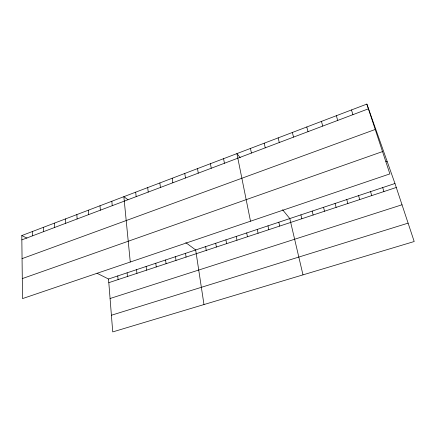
<?xml version="1.0" encoding="UTF-8"?>
<svg xmlns="http://www.w3.org/2000/svg" width="436" height="436" viewBox="0 0 436 436"><rect width="100%" height="100%" fill="white"/><g stroke="black" fill="none" stroke-linecap="round" stroke-linejoin="round"><path stroke-width="0.65" d="M366.856 104.09L389.888 173.893L22.514 298.6L21.8 235.56L366.856 104.09L394.962 183.496L414.2 241.522L112.733 331.91L108.52 279.018L97.015 273.252M21.849 239.871L368.415 108.809M22.062 258.646L375.227 129.465M22.285 278.604L382.525 151.575M385.865 161.778L387.119 161.347M108.52 279.018L394.962 183.496M108.809 282.67L396.28 187.469M110.074 298.507L402.014 204.773M111.403 315.244L408.107 223.139M21.8 235.56L26.956 238.143M127.966 199.721L123.857 196.674L130.271 262.02M185.785 242.618L195.671 249.953L203.983 304.551M240.203 157.652L236.901 153.603L250.509 221.205M282.593 209.727L289.787 218.567L302.987 274.865M382.672 187.594L383.936 191.557M351.465 109.954L352.942 114.663M370.535 191.638L371.755 195.59M336.325 115.72L337.726 120.412M358.555 195.633L359.727 199.574M346.734 199.579L347.857 203.503M321.43 121.393L322.76 126.075M335.055 203.47L336.134 207.389M306.775 126.98L308.034 131.645M323.528 207.318L324.558 211.22M292.354 132.473L293.542 137.122M312.138 211.111L313.13 215.008M300.895 214.861L301.843 218.741M278.163 137.88L279.28 142.518M264.194 143.204L265.246 147.826M278.822 222.224L279.689 226.082M267.982 225.837L268.81 229.685M250.444 148.442L251.43 153.052M257.278 229.407L258.068 233.238M246.705 232.938L247.452 236.753M223.57 158.682L224.436 163.26M236.252 236.421L236.966 240.231M225.93 239.865L226.606 243.659M210.441 163.685L211.247 168.247M215.722 243.266L216.365 247.049M197.513 168.612L198.26 173.157M205.639 246.629L206.244 250.4M184.777 173.463L185.469 177.997M185.529 253.338L186.063 257.082M172.231 178.242L172.869 182.76M175.501 256.679L176.002 260.417M159.87 182.951L160.453 187.453M165.593 259.987L166.067 263.709M147.69 187.594L148.224 192.08M155.799 263.251L156.241 266.963M146.125 266.478L146.534 270.178M135.683 192.167L136.174 196.636M136.561 269.666L136.937 273.356M127.105 272.822L127.454 276.495M111.845 201.252L112.237 205.688M117.758 275.939L118.08 279.601M100.013 205.759L100.356 210.185M88.35 210.201L88.65 214.61M76.856 214.583L77.112 218.976M65.531 218.899L65.738 223.276M54.364 223.15L54.533 227.51M43.355 227.347L43.48 231.69M32.504 231.483L32.591 235.811"/></g></svg>
